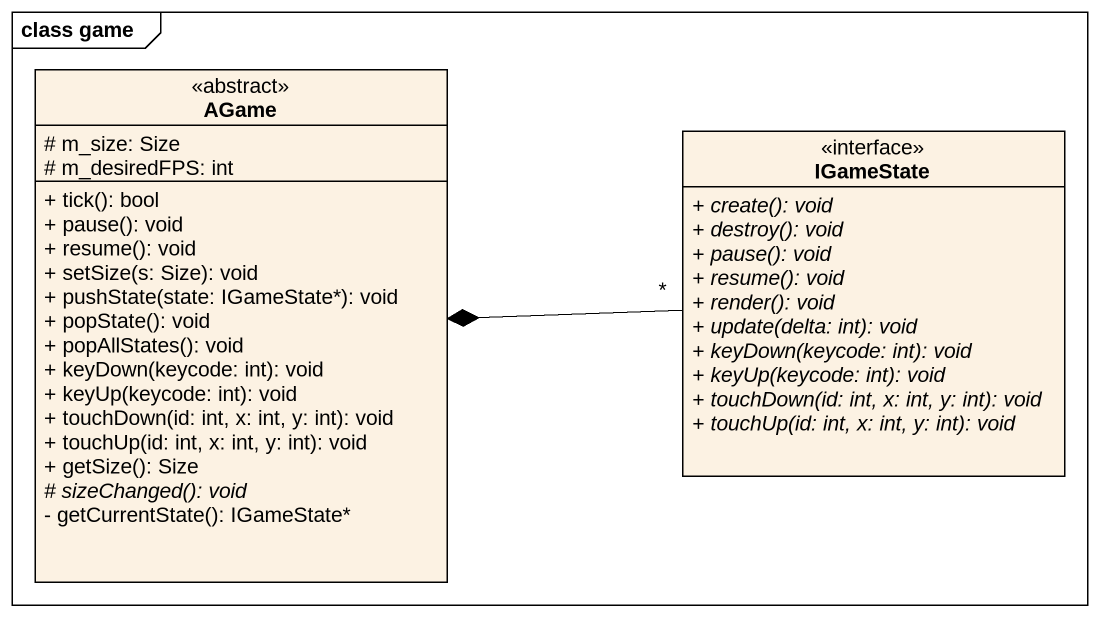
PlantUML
@startuml
mainframe class game
hide circle
hide empty members
skinparam classAttributeIconSize 0
class AGame <<abstract>> {
  # m_size: Size
  # m_desiredFPS: int
  + tick(): bool
  + pause(): void
  + resume(): void
  + setSize(s: Size): void
  + pushState(state: IGameState*): void
  + popState(): void
  + popAllStates(): void
  + keyDown(keycode: int): void
  + keyUp(keycode: int): void
  + touchDown(id: int, x: int, y: int): void
  + touchUp(id: int, x: int, y: int): void
  + getSize(): Size
  {abstract} # sizeChanged(): void
  - getCurrentState(): IGameState*
}
class IGameState <<interface>> {
  {abstract} + create(): void
  {abstract} + destroy(): void
  {abstract} + pause(): void
  {abstract} + resume(): void
  {abstract} + render(): void
  {abstract} + update(delta: int): void
  {abstract} + keyDown(keycode: int): void
  {abstract} + keyUp(keycode: int): void
  {abstract} + touchDown(id: int, x: int, y: int): void
  {abstract} + touchUp(id: int, x: int, y: int): void
}
IGameState "*" -left-* AGame
@enduml
